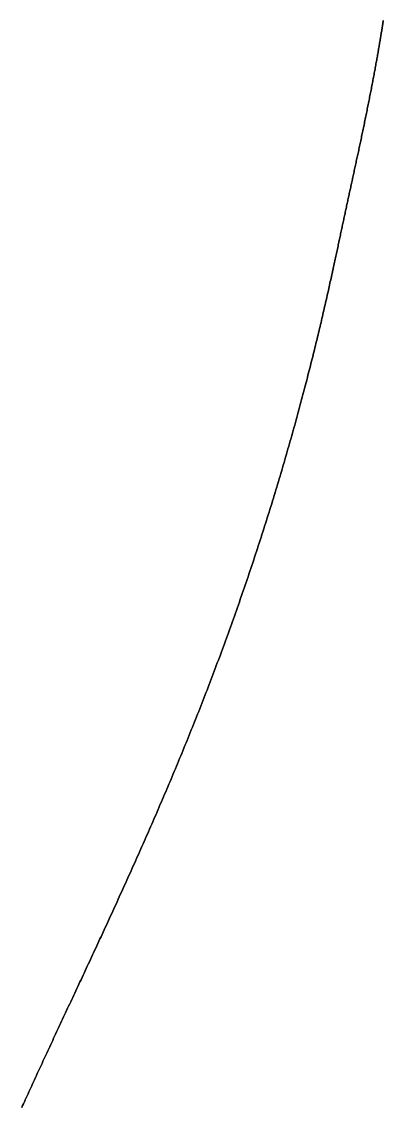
# Model space of a CAD drawing. Header units: inches. Extents: x 130170 to 284068, y 377793 to 804530.
# Drawn here: x 259695.2 to 259716.6, y 739628.7 to 739693 of the extents above; entities that cross this region are included whole.
import ezdxf

# ---------------------------------------------------------------- set-up
doc = ezdxf.new("R2010")
doc.units = ezdxf.units.IN
doc.header["$MEASUREMENT"] = 0
doc.layers.add('muni_il', color=7, linetype='Continuous')

msp = doc.modelspace()

# ---------------------------------------------------------------- linework, layer by layer
at = {"layer": 'muni_il'}
for points in [[(259695.199, 739628.65), (259695.252, 739628.767), (259695.305, 739628.884), (259695.359, 739629.001), (259695.412, 739629.118), (259695.466, 739629.235), (259695.52, 739629.353), (259695.573, 739629.471), (259695.628, 739629.589), (259695.682, 739629.708), (259695.737, 739629.827), (259695.791, 739629.946), (259695.846, 739630.065), (259695.901, 739630.185), (259695.956, 739630.305), (259696.011, 739630.425), (259696.067, 739630.545), (259696.122, 739630.666), (259696.178, 739630.786), (259696.234, 739630.908), (259696.29, 739631.029), (259696.347, 739631.151), (259696.403, 739631.273), (259696.459, 739631.395), (259696.516, 739631.517), (259696.573, 739631.64), (259696.63, 739631.763), (259696.687, 739631.886), (259696.745, 739632.01), (259696.802, 739632.133), (259696.859, 739632.257), (259696.917, 739632.382), (259696.975, 739632.506), (259697.033, 739632.631), (259697.091, 739632.756), (259697.15, 739632.881), (259697.208, 739633.007), (259697.267, 739633.133), (259697.326, 739633.259), (259697.384, 739633.385), (259697.444, 739633.512), (259697.503, 739633.639), (259697.562, 739633.766), (259697.621, 739633.893), (259697.681, 739634.021), (259697.741, 739634.149), (259697.8, 739634.277), (259697.86, 739634.405), (259697.92, 739634.534), (259697.98, 739634.663), (259698.041, 739634.792), (259698.101, 739634.922), (259698.162, 739635.051), (259698.222, 739635.181), (259698.283, 739635.311), (259698.344, 739635.442), (259698.405, 739635.573), (259698.466, 739635.704), (259698.527, 739635.835), (259698.588, 739635.966), (259698.65, 739636.098), (259698.711, 739636.23), (259698.773, 739636.362), (259698.834, 739636.494), (259698.896, 739636.627), (259698.958, 739636.76), (259699.02, 739636.893), (259699.082, 739637.026), (259699.144, 739637.16), (259699.206, 739637.294), (259699.269, 739637.428), (259699.331, 739637.562), (259699.394, 739637.697), (259699.456, 739637.831), (259699.519, 739637.966), (259699.581, 739638.102), (259699.644, 739638.237), (259699.707, 739638.373), (259699.77, 739638.509), (259699.833, 739638.645), (259699.896, 739638.781), (259699.959, 739638.918), (259700.022, 739639.055), (259700.085, 739639.192), (259700.149, 739639.329), (259700.212, 739639.467), (259700.275, 739639.604), (259700.339, 739639.743), (259700.402, 739639.881), (259700.466, 739640.019), (259700.529, 739640.158), (259700.593, 739640.297), (259700.657, 739640.436), (259700.72, 739640.575), (259700.784, 739640.715), (259700.848, 739640.854), (259700.912, 739640.994), (259700.975, 739641.135), (259701.039, 739641.275), (259701.103, 739641.416), (259701.167, 739641.556), (259701.231, 739641.697), (259701.295, 739641.839), (259701.359, 739641.98), (259701.423, 739642.122), (259701.487, 739642.264), (259701.551, 739642.406), (259701.615, 739642.548), (259701.679, 739642.691), (259701.743, 739642.834), (259701.807, 739642.977), (259701.871, 739643.12), (259701.936, 739643.263), (259702, 739643.407), (259702.064, 739643.551), (259702.128, 739643.695), (259702.192, 739643.84), (259702.256, 739643.984), (259702.32, 739644.129), (259702.384, 739644.274), (259702.448, 739644.419), (259702.513, 739644.564), (259702.577, 739644.71), (259702.641, 739644.856), (259702.705, 739645.002), (259702.769, 739645.148), (259702.833, 739645.295), (259702.897, 739645.442), (259702.961, 739645.589), (259703.025, 739645.736), (259703.089, 739645.883), (259703.153, 739646.031), (259703.217, 739646.179), (259703.281, 739646.327), (259703.345, 739646.475), (259703.409, 739646.624), (259703.472, 739646.773), (259703.536, 739646.922), (259703.6, 739647.071), (259703.664, 739647.22), (259703.728, 739647.37), (259703.791, 739647.52), (259703.855, 739647.67), (259703.918, 739647.821), (259703.982, 739647.971), (259704.046, 739648.122), (259704.109, 739648.273), (259704.173, 739648.425), (259704.236, 739648.577), (259704.299, 739648.728), (259704.363, 739648.88), (259704.426, 739649.033), (259704.489, 739649.185), (259704.552, 739649.338), (259704.616, 739649.491), (259704.679, 739649.645), (259704.742, 739649.798), (259704.805, 739649.952), (259704.867, 739650.106), (259704.93, 739650.261), (259704.993, 739650.415), (259705.056, 739650.57), (259705.119, 739650.725), (259705.181, 739650.88), (259705.244, 739651.036), (259705.307, 739651.192), (259705.369, 739651.348), (259705.431, 739651.504), (259705.494, 739651.66), (259705.556, 739651.817), (259705.618, 739651.974), (259705.68, 739652.132), (259705.742, 739652.289), (259705.804, 739652.447), (259705.866, 739652.605), (259705.928, 739652.763), (259705.99, 739652.922), (259706.051, 739653.081), (259706.113, 739653.24), (259706.174, 739653.399), (259706.236, 739653.559), (259706.297, 739653.718), (259706.359, 739653.878), (259706.42, 739654.039), (259706.481, 739654.199), (259706.542, 739654.36), (259706.603, 739654.521), (259706.663, 739654.682), (259706.724, 739654.843), (259706.785, 739655.005), (259706.845, 739655.167), (259706.906, 739655.329), (259706.966, 739655.491), (259707.026, 739655.654), (259707.086, 739655.816), (259707.146, 739655.979), (259707.206, 739656.142), (259707.266, 739656.306), (259707.325, 739656.469), (259707.385, 739656.633), (259707.444, 739656.797), (259707.504, 739656.961), (259707.563, 739657.125), (259707.622, 739657.29), (259707.681, 739657.454), (259707.739, 739657.619), (259707.798, 739657.784), (259707.856, 739657.949), (259707.915, 739658.114), (259707.973, 739658.28), (259708.031, 739658.445), (259708.089, 739658.611), (259708.147, 739658.777), (259708.204, 739658.943), (259708.262, 739659.109), (259708.319, 739659.275), (259708.376, 739659.441), (259708.433, 739659.608), (259708.49, 739659.774), (259708.547, 739659.941), (259708.603, 739660.107), (259708.66, 739660.274), (259708.716, 739660.441), (259708.772, 739660.608), (259708.828, 739660.774), (259708.883, 739660.941), (259708.939, 739661.108), (259708.994, 739661.275), (259709.049, 739661.442), (259709.104, 739661.609), (259709.158, 739661.776), (259709.213, 739661.943), (259709.267, 739662.11), (259709.321, 739662.276), (259709.375, 739662.443), (259709.429, 739662.61), (259709.482, 739662.777), (259709.535, 739662.943), (259709.588, 739663.11), (259709.641, 739663.276), (259709.693, 739663.442), (259709.746, 739663.608), (259709.798, 739663.774), (259709.85, 739663.94), (259709.901, 739664.106), (259709.952, 739664.271), (259710.004, 739664.437), (259710.054, 739664.602), (259710.105, 739664.767), (259710.155, 739664.931), (259710.205, 739665.096), (259710.255, 739665.26), (259710.305, 739665.424), (259710.354, 739665.588), (259710.403, 739665.751), (259710.452, 739665.914), (259710.5, 739666.077), (259710.549, 739666.24), (259710.597, 739666.402), (259710.644, 739666.564), (259710.692, 739666.725), (259710.739, 739666.886), (259710.785, 739667.047), (259710.832, 739667.207), (259710.878, 739667.367), (259710.924, 739667.527), (259710.97, 739667.686), (259711.015, 739667.844), (259711.06, 739668.002), (259711.105, 739668.16), (259711.149, 739668.317), (259711.193, 739668.474), (259711.237, 739668.63), (259711.281, 739668.786), (259711.324, 739668.941), (259711.367, 739669.095), (259711.409, 739669.249), (259711.451, 739669.403), (259711.493, 739669.556), (259711.535, 739669.708), (259711.576, 739669.86), (259711.617, 739670.011), (259711.658, 739670.161), (259711.698, 739670.311), (259711.738, 739670.46), (259711.777, 739670.608), (259711.817, 739670.756), (259711.856, 739670.903), (259711.894, 739671.049), (259711.933, 739671.195), (259711.97, 739671.34), (259712.008, 739671.484), (259712.045, 739671.627), (259712.082, 739671.77), (259712.119, 739671.912), (259712.155, 739672.053), (259712.191, 739672.193), (259712.227, 739672.333), (259712.262, 739672.471), (259712.297, 739672.609), (259712.331, 739672.746), (259712.366, 739672.883), (259712.4, 739673.018), (259712.433, 739673.152), (259712.466, 739673.286), (259712.499, 739673.419), (259712.532, 739673.551), (259712.564, 739673.682), (259712.596, 739673.812), (259712.628, 739673.942), (259712.659, 739674.07), (259712.69, 739674.198), (259712.721, 739674.325), (259712.751, 739674.451), (259712.781, 739674.575), (259712.81, 739674.699), (259712.84, 739674.822), (259712.869, 739674.945), (259712.897, 739675.066), (259712.926, 739675.186), (259712.954, 739675.306), (259712.982, 739675.424), (259713.009, 739675.542), (259713.036, 739675.659), (259713.063, 739675.774), (259713.09, 739675.889), (259713.116, 739676.003), (259713.142, 739676.116), (259713.168, 739676.228), (259713.193, 739676.339), (259713.218, 739676.45), (259713.243, 739676.559), (259713.268, 739676.667), (259713.292, 739676.775), (259713.316, 739676.881), (259713.34, 739676.987), (259713.363, 739677.092), (259713.387, 739677.196), (259713.41, 739677.299), (259713.432, 739677.401), (259713.455, 739677.503), (259713.477, 739677.603), (259713.499, 739677.703), (259713.521, 739677.802), (259713.543, 739677.9), (259713.564, 739677.997), (259713.585, 739678.093), (259713.606, 739678.189), (259713.627, 739678.284), (259713.647, 739678.377), (259713.667, 739678.471), (259713.687, 739678.563), (259713.707, 739678.655), (259713.727, 739678.746), (259713.746, 739678.836), (259713.766, 739678.925), (259713.785, 739679.014), (259713.804, 739679.102), (259713.823, 739679.19), (259713.841, 739679.276), (259713.86, 739679.362), (259713.878, 739679.448), (259713.896, 739679.533), (259713.914, 739679.617), (259713.932, 739679.701), (259713.95, 739679.784), (259713.967, 739679.866), (259713.985, 739679.948), (259714.002, 739680.03), (259714.02, 739680.11), (259714.037, 739680.191), (259714.054, 739680.271), (259714.071, 739680.35), (259714.088, 739680.429), (259714.104, 739680.508), (259714.121, 739680.586), (259714.138, 739680.664), (259714.154, 739680.741), (259714.171, 739680.818), (259714.187, 739680.895), (259714.203, 739680.971), (259714.22, 739681.047), (259714.236, 739681.123), (259714.252, 739681.199), (259714.268, 739681.274), (259714.284, 739681.349), (259714.3, 739681.424), (259714.316, 739681.498), (259714.332, 739681.573), (259714.348, 739681.647), (259714.364, 739681.721), (259714.38, 739681.795), (259714.396, 739681.869), (259714.412, 739681.943), (259714.428, 739682.016), (259714.444, 739682.09), (259714.459, 739682.163), (259714.475, 739682.237), (259714.491, 739682.31), (259714.507, 739682.384), (259714.523, 739682.457), (259714.539, 739682.531), (259714.555, 739682.604), (259714.571, 739682.678), (259714.587, 739682.752), (259714.603, 739682.826), (259714.619, 739682.899), (259714.635, 739682.973), (259714.651, 739683.047), (259714.667, 739683.122), (259714.683, 739683.196), (259714.7, 739683.271), (259714.716, 739683.345), (259714.732, 739683.42), (259714.749, 739683.496), (259714.765, 739683.571), (259714.781, 739683.646), (259714.798, 739683.722), (259714.814, 739683.798), (259714.831, 739683.875), (259714.848, 739683.951), (259714.864, 739684.028), (259714.881, 739684.105), (259714.898, 739684.182), (259714.915, 739684.26), (259714.932, 739684.337), (259714.949, 739684.416), (259714.965, 739684.494), (259714.983, 739684.573), (259715, 739684.652), (259715.017, 739684.731), (259715.034, 739684.81), (259715.051, 739684.89), (259715.069, 739684.971), (259715.086, 739685.051), (259715.103, 739685.132), (259715.121, 739685.213), (259715.138, 739685.294), (259715.156, 739685.376), (259715.173, 739685.458), (259715.191, 739685.54), (259715.208, 739685.622), (259715.226, 739685.705), (259715.244, 739685.788), (259715.261, 739685.872), (259715.279, 739685.955), (259715.297, 739686.039), (259715.315, 739686.123), (259715.332, 739686.207), (259715.35, 739686.292), (259715.368, 739686.376), (259715.386, 739686.461), (259715.404, 739686.547), (259715.421, 739686.632), (259715.439, 739686.717), (259715.457, 739686.803), (259715.475, 739686.889), (259715.493, 739686.975), (259715.511, 739687.061), (259715.528, 739687.147), (259715.546, 739687.234), (259715.564, 739687.32), (259715.581, 739687.406), (259715.599, 739687.493), (259715.617, 739687.58), (259715.634, 739687.666), (259715.652, 739687.753), (259715.669, 739687.839), (259715.687, 739687.926), (259715.704, 739688.013), (259715.722, 739688.099), (259715.739, 739688.185), (259715.756, 739688.272), (259715.773, 739688.358), (259715.79, 739688.444), (259715.807, 739688.53), (259715.824, 739688.616), (259715.841, 739688.702), (259715.858, 739688.787), (259715.874, 739688.872), (259715.891, 739688.957), (259715.907, 739689.042), (259715.924, 739689.127), (259715.94, 739689.211), (259715.956, 739689.295), (259715.972, 739689.378), (259715.988, 739689.462), (259716.003, 739689.545), (259716.019, 739689.627), (259716.035, 739689.709), (259716.05, 739689.791), (259716.065, 739689.873), (259716.08, 739689.953), (259716.095, 739690.034), (259716.11, 739690.114), (259716.125, 739690.193), (259716.139, 739690.273), (259716.154, 739690.351), (259716.168, 739690.429), (259716.182, 739690.507), (259716.196, 739690.584), (259716.21, 739690.66), (259716.223, 739690.736), (259716.237, 739690.811), (259716.25, 739690.886), (259716.263, 739690.96), (259716.276, 739691.034), (259716.289, 739691.107), (259716.302, 739691.179), (259716.314, 739691.251), (259716.327, 739691.322), (259716.339, 739691.393), (259716.351, 739691.464), (259716.363, 739691.533), (259716.375, 739691.603), (259716.387, 739691.671), (259716.398, 739691.739), (259716.41, 739691.807), (259716.421, 739691.875), (259716.432, 739691.942), (259716.443, 739692.008), (259716.454, 739692.074), (259716.465, 739692.14), (259716.476, 739692.206), (259716.487, 739692.272), (259716.497, 739692.337), (259716.508, 739692.403), (259716.519, 739692.468), (259716.529, 739692.534), (259716.54, 739692.599), (259716.55, 739692.665), (259716.561, 739692.732), (259716.571, 739692.799), (259716.582, 739692.866), (259716.593, 739692.934), (259716.604, 739693.003), (259716.615, 739693.073)], [(259716.615, 739693.073), (259716.604, 739693.003), (259716.593, 739692.934), (259716.582, 739692.866), (259716.571, 739692.799), (259716.561, 739692.732), (259716.55, 739692.665), (259716.54, 739692.599), (259716.529, 739692.534), (259716.519, 739692.468), (259716.508, 739692.403), (259716.497, 739692.337), (259716.487, 739692.272), (259716.476, 739692.206), (259716.465, 739692.14), (259716.454, 739692.074), (259716.443, 739692.008), (259716.432, 739691.942), (259716.421, 739691.875), (259716.41, 739691.807), (259716.398, 739691.739), (259716.387, 739691.671), (259716.375, 739691.603), (259716.363, 739691.533), (259716.351, 739691.464), (259716.339, 739691.393), (259716.327, 739691.322), (259716.314, 739691.251), (259716.302, 739691.179), (259716.289, 739691.107), (259716.276, 739691.034), (259716.263, 739690.96), (259716.25, 739690.886), (259716.237, 739690.811), (259716.223, 739690.736), (259716.21, 739690.66), (259716.196, 739690.584), (259716.182, 739690.507), (259716.168, 739690.429), (259716.154, 739690.351), (259716.139, 739690.273), (259716.125, 739690.193), (259716.11, 739690.114), (259716.095, 739690.034), (259716.08, 739689.953), (259716.065, 739689.873), (259716.05, 739689.791), (259716.035, 739689.709), (259716.019, 739689.627), (259716.003, 739689.545), (259715.988, 739689.462), (259715.972, 739689.378), (259715.956, 739689.295), (259715.94, 739689.211), (259715.924, 739689.127), (259715.907, 739689.042), (259715.891, 739688.957), (259715.874, 739688.872), (259715.858, 739688.787), (259715.841, 739688.702), (259715.824, 739688.616), (259715.807, 739688.53), (259715.79, 739688.444), (259715.773, 739688.358), (259715.756, 739688.272), (259715.739, 739688.185), (259715.722, 739688.099), (259715.704, 739688.013), (259715.687, 739687.926), (259715.669, 739687.839), (259715.652, 739687.753), (259715.634, 739687.666), (259715.617, 739687.58), (259715.599, 739687.493), (259715.581, 739687.406), (259715.564, 739687.32), (259715.546, 739687.234), (259715.528, 739687.147), (259715.511, 739687.061), (259715.493, 739686.975), (259715.475, 739686.889), (259715.457, 739686.803), (259715.439, 739686.717), (259715.421, 739686.632), (259715.404, 739686.547), (259715.386, 739686.461), (259715.368, 739686.376), (259715.35, 739686.292), (259715.332, 739686.207), (259715.315, 739686.123), (259715.297, 739686.039), (259715.279, 739685.955), (259715.261, 739685.872), (259715.244, 739685.788), (259715.226, 739685.705), (259715.208, 739685.622), (259715.191, 739685.54), (259715.173, 739685.458), (259715.156, 739685.376), (259715.138, 739685.294), (259715.121, 739685.213), (259715.103, 739685.132), (259715.086, 739685.051), (259715.069, 739684.971), (259715.051, 739684.89), (259715.034, 739684.81), (259715.017, 739684.731), (259715, 739684.652), (259714.983, 739684.573), (259714.965, 739684.494), (259714.949, 739684.416), (259714.932, 739684.337), (259714.915, 739684.26), (259714.898, 739684.182), (259714.881, 739684.105), (259714.864, 739684.028), (259714.848, 739683.951), (259714.831, 739683.875), (259714.814, 739683.798), (259714.798, 739683.722), (259714.781, 739683.646), (259714.765, 739683.571), (259714.749, 739683.496), (259714.732, 739683.42), (259714.716, 739683.345), (259714.7, 739683.271), (259714.683, 739683.196), (259714.667, 739683.122), (259714.651, 739683.047), (259714.635, 739682.973), (259714.619, 739682.899), (259714.603, 739682.826), (259714.587, 739682.752), (259714.571, 739682.678), (259714.555, 739682.604), (259714.539, 739682.531), (259714.523, 739682.457), (259714.507, 739682.384), (259714.491, 739682.31), (259714.475, 739682.237), (259714.459, 739682.163), (259714.444, 739682.09), (259714.428, 739682.016), (259714.412, 739681.943), (259714.396, 739681.869), (259714.38, 739681.795), (259714.364, 739681.721), (259714.348, 739681.647), (259714.332, 739681.573), (259714.316, 739681.498), (259714.3, 739681.424), (259714.284, 739681.349), (259714.268, 739681.274), (259714.252, 739681.199), (259714.236, 739681.123), (259714.22, 739681.047), (259714.203, 739680.971), (259714.187, 739680.895), (259714.171, 739680.818), (259714.154, 739680.741), (259714.138, 739680.664), (259714.121, 739680.586), (259714.104, 739680.508), (259714.088, 739680.429), (259714.071, 739680.35), (259714.054, 739680.271), (259714.037, 739680.191), (259714.02, 739680.11), (259714.002, 739680.03), (259713.985, 739679.948), (259713.967, 739679.866), (259713.95, 739679.784), (259713.932, 739679.701), (259713.914, 739679.617), (259713.896, 739679.533), (259713.878, 739679.448), (259713.86, 739679.362), (259713.841, 739679.276), (259713.823, 739679.19), (259713.804, 739679.102), (259713.785, 739679.014), (259713.766, 739678.925), (259713.746, 739678.836), (259713.727, 739678.746), (259713.707, 739678.655), (259713.687, 739678.563), (259713.667, 739678.471), (259713.647, 739678.377), (259713.627, 739678.284), (259713.606, 739678.189), (259713.585, 739678.093), (259713.564, 739677.997), (259713.543, 739677.9), (259713.521, 739677.802), (259713.499, 739677.703), (259713.477, 739677.603), (259713.455, 739677.503), (259713.432, 739677.401), (259713.41, 739677.299), (259713.387, 739677.196), (259713.363, 739677.092), (259713.34, 739676.987), (259713.316, 739676.881), (259713.292, 739676.775), (259713.268, 739676.667), (259713.243, 739676.559), (259713.218, 739676.45), (259713.193, 739676.339), (259713.168, 739676.228), (259713.142, 739676.116), (259713.116, 739676.003), (259713.09, 739675.889), (259713.063, 739675.774), (259713.036, 739675.659), (259713.009, 739675.542), (259712.982, 739675.424), (259712.954, 739675.306), (259712.926, 739675.186), (259712.897, 739675.066), (259712.869, 739674.945), (259712.84, 739674.822), (259712.81, 739674.699), (259712.781, 739674.575), (259712.751, 739674.451), (259712.721, 739674.325), (259712.69, 739674.198), (259712.659, 739674.07), (259712.628, 739673.942), (259712.596, 739673.812), (259712.564, 739673.682), (259712.532, 739673.551), (259712.499, 739673.419), (259712.466, 739673.286), (259712.433, 739673.152), (259712.4, 739673.018), (259712.366, 739672.883), (259712.331, 739672.746), (259712.297, 739672.609), (259712.262, 739672.471), (259712.227, 739672.333), (259712.191, 739672.193), (259712.155, 739672.053), (259712.119, 739671.912), (259712.082, 739671.77), (259712.045, 739671.627), (259712.008, 739671.484), (259711.97, 739671.34), (259711.933, 739671.195), (259711.894, 739671.049), (259711.856, 739670.903), (259711.817, 739670.756), (259711.777, 739670.608), (259711.738, 739670.46), (259711.698, 739670.311), (259711.658, 739670.161), (259711.617, 739670.011), (259711.576, 739669.86), (259711.535, 739669.708), (259711.493, 739669.556), (259711.451, 739669.403), (259711.409, 739669.249), (259711.367, 739669.095), (259711.324, 739668.941), (259711.281, 739668.786), (259711.237, 739668.63), (259711.193, 739668.474), (259711.149, 739668.317), (259711.105, 739668.16), (259711.06, 739668.002), (259711.015, 739667.844), (259710.97, 739667.686), (259710.924, 739667.527), (259710.878, 739667.367), (259710.832, 739667.207), (259710.785, 739667.047), (259710.739, 739666.886), (259710.692, 739666.725), (259710.644, 739666.564), (259710.597, 739666.402), (259710.549, 739666.24), (259710.5, 739666.077), (259710.452, 739665.914), (259710.403, 739665.751), (259710.354, 739665.588), (259710.305, 739665.424), (259710.255, 739665.26), (259710.205, 739665.096), (259710.155, 739664.931), (259710.105, 739664.767), (259710.054, 739664.602), (259710.004, 739664.437), (259709.952, 739664.271), (259709.901, 739664.106), (259709.85, 739663.94), (259709.798, 739663.774), (259709.746, 739663.608), (259709.693, 739663.442), (259709.641, 739663.276), (259709.588, 739663.11), (259709.535, 739662.943), (259709.482, 739662.777), (259709.429, 739662.61), (259709.375, 739662.443), (259709.321, 739662.276), (259709.267, 739662.11), (259709.213, 739661.943), (259709.158, 739661.776), (259709.104, 739661.609), (259709.049, 739661.442), (259708.994, 739661.275), (259708.939, 739661.108), (259708.883, 739660.941), (259708.828, 739660.774), (259708.772, 739660.608), (259708.716, 739660.441), (259708.66, 739660.274), (259708.603, 739660.107), (259708.547, 739659.941), (259708.49, 739659.774), (259708.433, 739659.608), (259708.376, 739659.441), (259708.319, 739659.275), (259708.262, 739659.109), (259708.204, 739658.943), (259708.147, 739658.777), (259708.089, 739658.611), (259708.031, 739658.445), (259707.973, 739658.28), (259707.915, 739658.114), (259707.856, 739657.949), (259707.798, 739657.784), (259707.739, 739657.619), (259707.681, 739657.454), (259707.622, 739657.29), (259707.563, 739657.125), (259707.504, 739656.961), (259707.444, 739656.797), (259707.385, 739656.633), (259707.325, 739656.469), (259707.266, 739656.306), (259707.206, 739656.142), (259707.146, 739655.979), (259707.086, 739655.816), (259707.026, 739655.654), (259706.966, 739655.491), (259706.906, 739655.329), (259706.845, 739655.167), (259706.785, 739655.005), (259706.724, 739654.843), (259706.663, 739654.682), (259706.603, 739654.521), (259706.542, 739654.36), (259706.481, 739654.199), (259706.42, 739654.039), (259706.359, 739653.878), (259706.297, 739653.718), (259706.236, 739653.559), (259706.174, 739653.399), (259706.113, 739653.24), (259706.051, 739653.081), (259705.99, 739652.922), (259705.928, 739652.763), (259705.866, 739652.605), (259705.804, 739652.447), (259705.742, 739652.289), (259705.68, 739652.132), (259705.618, 739651.974), (259705.556, 739651.817), (259705.494, 739651.66), (259705.431, 739651.504), (259705.369, 739651.348), (259705.307, 739651.192), (259705.244, 739651.036), (259705.181, 739650.88), (259705.119, 739650.725), (259705.056, 739650.57), (259704.993, 739650.415), (259704.93, 739650.261), (259704.867, 739650.106), (259704.805, 739649.952), (259704.742, 739649.798), (259704.679, 739649.645), (259704.616, 739649.491), (259704.552, 739649.338), (259704.489, 739649.185), (259704.426, 739649.033), (259704.363, 739648.88), (259704.299, 739648.728), (259704.236, 739648.577), (259704.173, 739648.425), (259704.109, 739648.273), (259704.046, 739648.122), (259703.982, 739647.971), (259703.918, 739647.821), (259703.855, 739647.67), (259703.791, 739647.52), (259703.728, 739647.37), (259703.664, 739647.22), (259703.6, 739647.071), (259703.536, 739646.922), (259703.472, 739646.773), (259703.409, 739646.624), (259703.345, 739646.475), (259703.281, 739646.327), (259703.217, 739646.179), (259703.153, 739646.031), (259703.089, 739645.883), (259703.025, 739645.736), (259702.961, 739645.589), (259702.897, 739645.442), (259702.833, 739645.295), (259702.769, 739645.148), (259702.705, 739645.002), (259702.641, 739644.856), (259702.577, 739644.71), (259702.513, 739644.564), (259702.448, 739644.419), (259702.384, 739644.274), (259702.32, 739644.129), (259702.256, 739643.984), (259702.192, 739643.84), (259702.128, 739643.695), (259702.064, 739643.551), (259702, 739643.407), (259701.936, 739643.263), (259701.871, 739643.12), (259701.807, 739642.977), (259701.743, 739642.834), (259701.679, 739642.691), (259701.615, 739642.548), (259701.551, 739642.406), (259701.487, 739642.264), (259701.423, 739642.122), (259701.359, 739641.98), (259701.295, 739641.839), (259701.231, 739641.697), (259701.167, 739641.556), (259701.103, 739641.416), (259701.039, 739641.275), (259700.975, 739641.135), (259700.912, 739640.994), (259700.848, 739640.854), (259700.784, 739640.715), (259700.72, 739640.575), (259700.657, 739640.436), (259700.593, 739640.297), (259700.529, 739640.158), (259700.466, 739640.019), (259700.402, 739639.881), (259700.339, 739639.743), (259700.275, 739639.604), (259700.212, 739639.467), (259700.149, 739639.329), (259700.085, 739639.192), (259700.022, 739639.055), (259699.959, 739638.918), (259699.896, 739638.781), (259699.833, 739638.645), (259699.77, 739638.509), (259699.707, 739638.373), (259699.644, 739638.237), (259699.581, 739638.102), (259699.519, 739637.966), (259699.456, 739637.831), (259699.394, 739637.697), (259699.331, 739637.562), (259699.269, 739637.428), (259699.206, 739637.294), (259699.144, 739637.16), (259699.082, 739637.026), (259699.02, 739636.893), (259698.958, 739636.76), (259698.896, 739636.627), (259698.834, 739636.494), (259698.773, 739636.362), (259698.711, 739636.23), (259698.65, 739636.098), (259698.588, 739635.966), (259698.527, 739635.835), (259698.466, 739635.704), (259698.405, 739635.573), (259698.344, 739635.442), (259698.283, 739635.311), (259698.222, 739635.181), (259698.162, 739635.051), (259698.101, 739634.922), (259698.041, 739634.792), (259697.98, 739634.663), (259697.92, 739634.534), (259697.86, 739634.405), (259697.8, 739634.277), (259697.741, 739634.149), (259697.681, 739634.021), (259697.621, 739633.893), (259697.562, 739633.766), (259697.503, 739633.639), (259697.444, 739633.512), (259697.384, 739633.385), (259697.326, 739633.259), (259697.267, 739633.133), (259697.208, 739633.007), (259697.15, 739632.881), (259697.091, 739632.756), (259697.033, 739632.631), (259696.975, 739632.506), (259696.917, 739632.382), (259696.859, 739632.257), (259696.802, 739632.133), (259696.745, 739632.01), (259696.687, 739631.886), (259696.63, 739631.763), (259696.573, 739631.64), (259696.516, 739631.517), (259696.459, 739631.395), (259696.403, 739631.273), (259696.347, 739631.151), (259696.29, 739631.029), (259696.234, 739630.908), (259696.178, 739630.786), (259696.122, 739630.666), (259696.067, 739630.545), (259696.011, 739630.425), (259695.956, 739630.305), (259695.901, 739630.185), (259695.846, 739630.065), (259695.791, 739629.946), (259695.737, 739629.827), (259695.682, 739629.708), (259695.628, 739629.589), (259695.573, 739629.471), (259695.52, 739629.353), (259695.466, 739629.235), (259695.412, 739629.118), (259695.359, 739629.001), (259695.305, 739628.884), (259695.252, 739628.767), (259695.199, 739628.65)]]:
    msp.add_lwpolyline(points, dxfattribs=at)

doc.saveas('drawing.dxf')
